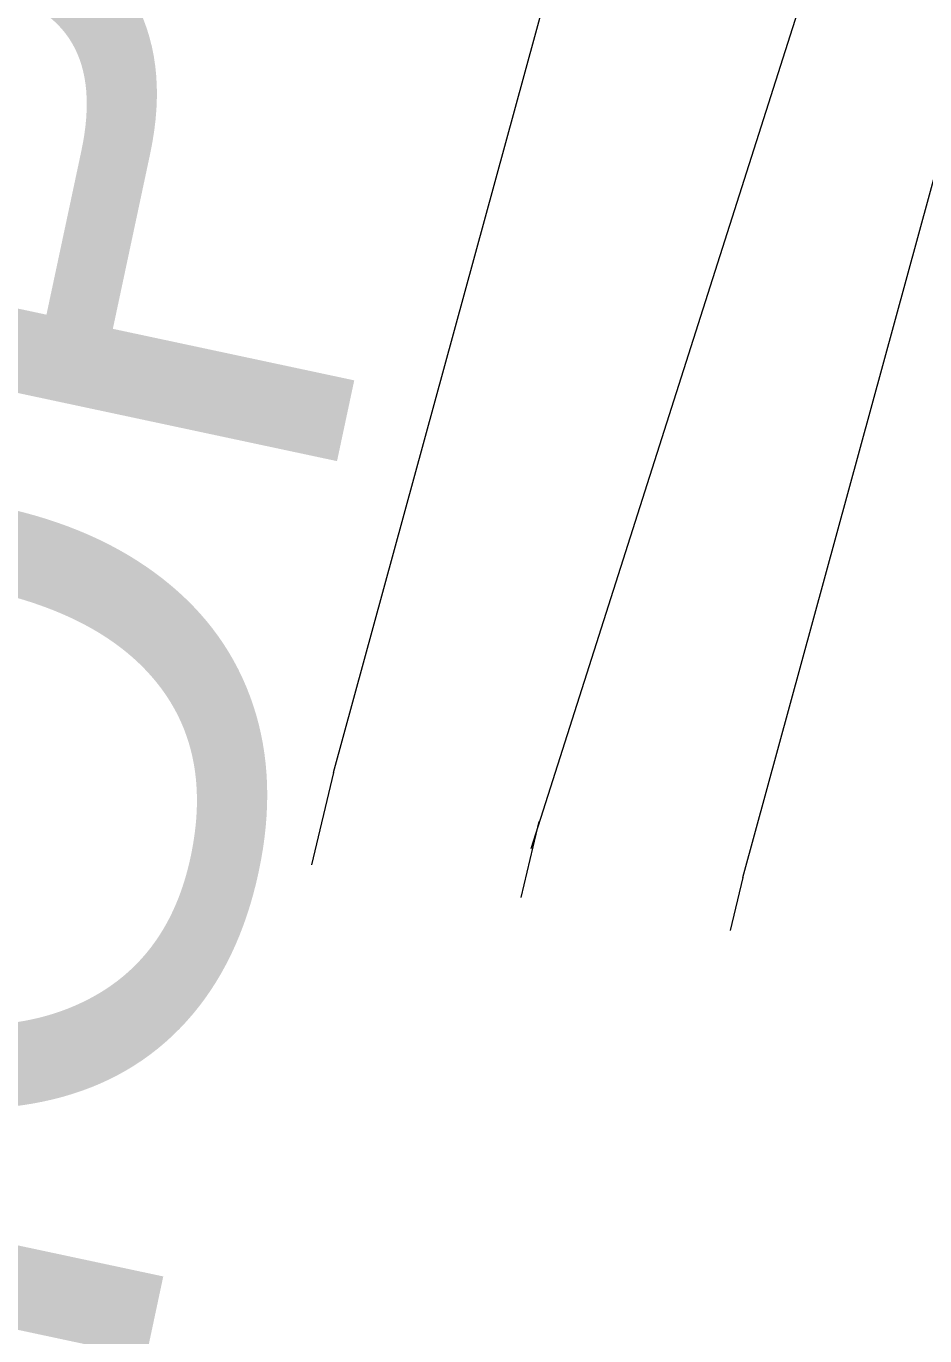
# Model space of a CAD drawing. Header units: metres. Extents: x 268878 to 269469, y 6087458 to 6088814.
# Drawn here: x 269143.86 to 269148.12, y 6087895.66 to 6087901.86 of the extents above; entities that cross this region are included whole.
import ezdxf

# ---------------------------------------------------------------- set-up
doc = ezdxf.new("R2010")
doc.units = ezdxf.units.M
doc.layers.add('Cadastre Developer_SP_NEW', color=2, linetype='Continuous', lineweight=5)
doc.layers.add('Cadastre Roads_SP_EXT', color=9, linetype='Continuous', lineweight=5)
doc.styles.get("Standard").update_dxf_attribs({"font": 'arial.ttf'})

msp = doc.modelspace()

# ---------------------------------------------------------------- linework, layer by layer
at = {"layer": 'Cadastre Developer_SP_NEW', "color": 251, "linetype": 'Continuous', "lineweight": 0}
for p, q in [((269145.31807, 6087898.32546), (269152.6398, 6087925.08052)), ((269153.57166, 6087920.91834), (269146.25251, 6087897.96429)), ((269147.25565, 6087897.82865), (269153.30058, 6087919.91803)), ((269145.31807, 6087898.32546), (269145.21345, 6087897.88825)), ((269146.29061, 6087898.09273), (269146.20455, 6087897.73308)), ((269147.25565, 6087897.82865), (269147.19565, 6087897.57792))]:
    msp.add_line(p, q, dxfattribs=at)

# ---------------------------------------------------------------- texts
at = {"layer": 'Cadastre Roads_SP_EXT'}
msp.add_text('BISHOP DR', height=3, rotation=77.96, dxfattribs=at).set_placement((269142.5428, 6087886.709))

doc.saveas('drawing.dxf')
